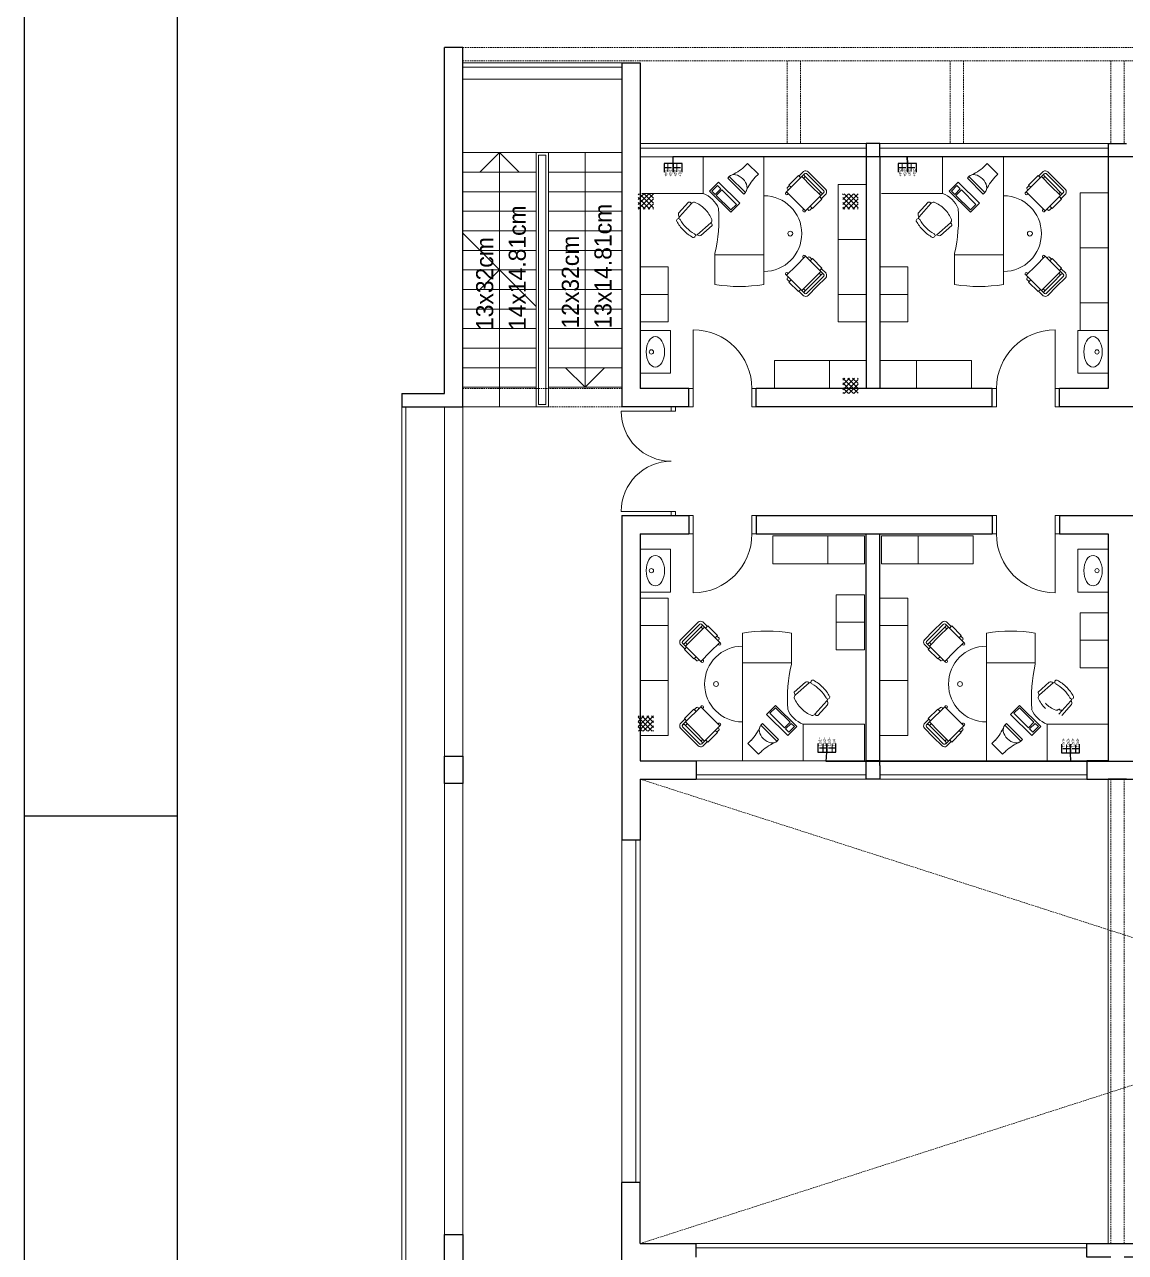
# Model space of a CAD drawing. Header units: inches. Extents: x 11 to 1053, y 2 to 902.
# Drawn here: x 10.5 to 190.6, y 525.5 to 726.4 of the extents above; entities that cross this region are included whole.
import ezdxf

# ---------------------------------------------------------------- set-up
doc = ezdxf.new("R2010")
doc.units = ezdxf.units.IN
doc.header["$MEASUREMENT"] = 0
doc.linetypes.add('DASHED', pattern=[0.75, 0.5, -0.25])
doc.linetypes.add('DASHED2', pattern=[0.375, 0.25, -0.125])
for name, color, linetype, lineweight in [('A-CRTKANO', 5, 'DASHED2', 0), ('A-GREDE', 5, 'DASHED2', 0), ('A-SANITARIJE', 253, 'Continuous', 0), ('OPREMA', 253, 'Continuous', 0), ('STOLARIJA', 5, 'Continuous', 0), ('STUBE', 5, 'Continuous', 0), ('ZID', 5, 'Continuous', 30)]:
    doc.layers.add(name, color=color, linetype=linetype, lineweight=lineweight)
doc.layers.add('SRAFURA', color=2, linetype='Continuous')
doc.styles.add('KOTE', font='stylu.ttf')

msp = doc.modelspace()

# ---------------------------------------------------------------- hatches: boundary and pattern name
at = {"layer": 'SRAFURA'}
h = msp.add_hatch(dxfattribs=at)
h.set_pattern_fill('ANSI37', color=256, scale=4.5, style=0)
h.set_pattern_definition([(45, (8452.65397, 5594.9668), (-0.397747564, 0.397747564), []), (135, (8452.65397, 5594.9668), (-0.397747564, -0.397747564), [])])
h.paths.add_polyline_path([(113.43, 696.16), (113.43, 698.66), (110.93, 698.66), (110.93, 696.16)])
h = msp.add_hatch(dxfattribs=at)
h.set_pattern_fill('ANSI37', color=256, scale=4.5, style=0)
h.set_pattern_definition([(45, (8486.1273, 5594.9668), (-0.397747564, 0.397747564), []), (135, (8486.1273, 5594.9668), (-0.397747564, -0.397747564), [])])
h.paths.add_polyline_path([(146.9, 696.16), (146.9, 698.66), (144.4, 698.66), (144.4, 696.16)])
h = msp.add_hatch(dxfattribs=at)
h.set_pattern_fill('ANSI37', color=256, scale=4.5, angle=360, style=0)
h.set_pattern_definition([(315, (8486.1273, -4230.3001), (-0.397747564, -0.397747564), []), (225, (8486.1273, -4230.3001), (-0.397747564, 0.397747564), [])])
h.paths.add_polyline_path([(144.4, 668.51), (144.4, 666.01), (146.9, 666.01), (146.9, 668.51)])
h = msp.add_hatch(dxfattribs=at)
h.set_pattern_fill('ANSI37', color=256, scale=4.5, angle=90, style=0)
h.set_pattern_definition([(225, (-4785.3765, -7728.47534), (-0.397747564, 0.397747564), []), (135, (-4785.3765, -7728.47534), (0.397747564, 0.397747564), [])])
h.paths.add_polyline_path([(113.43, 613.25), (110.93, 613.25), (110.93, 610.75), (113.43, 610.75)])

# ---------------------------------------------------------------- linework, layer by layer
for p, q in [((10.54, 2.92), (10.54, 900.9)), ((35.54, 7.92), (35.54, 895.9)), ((10.54, 596.92), (35.54, 596.92))]:
    msp.add_line(p, q)
at = {"color": 2}
for p, q in [((116.63, 703.63), (115.15, 703.63)), ((115.15, 703.63), (115.15, 702.2)), ((118.12, 703.63), (116.63, 703.63)), ((116.63, 703.63), (116.63, 702.2)), ((116.63, 702.2), (116.63, 703.63)), ((118.12, 702.2), (118.12, 703.63)), ((154.96, 703.65), (153.47, 703.65)), ((153.47, 703.65), (153.47, 702.22)), ((156.44, 703.65), (154.96, 703.65)), ((154.96, 703.65), (154.96, 702.22)), ((154.96, 702.22), (154.96, 703.65)), ((156.44, 702.22), (156.44, 703.65)), ((140.31, 608.75), (140.31, 607.32)), ((141.79, 607.32), (141.79, 608.75)), ((141.79, 608.75), (141.79, 607.32)), ((143.27, 607.32), (143.27, 608.75)), ((140.31, 607.32), (141.79, 607.32)), ((141.79, 607.32), (143.27, 607.32)), ((180.15, 608.61), (180.15, 607.18)), ((180.15, 607.18), (181.64, 607.18)), ((181.64, 607.18), (181.64, 608.61)), ((181.64, 608.61), (181.64, 607.18)), ((181.64, 607.18), (183.12, 607.18)), ((183.12, 607.18), (183.12, 608.61))]:
    msp.add_line(p, q, dxfattribs=at)
at = {"color": 85, "true_color": 0x58ba48}
for p, q in [((154.95, 704.71, 50), (116.6, 704.71, 50)), ((116.6, 704.71, 50), (116.6, 703.14, 50)), ((195.49, 704.71, 50), (154.95, 704.71, 50)), ((154.95, 704.71, 50), (154.96, 703.65)), ((154.96, 703.65), (154.95, 704.71, 50)), ((141.69, 605.76, 100), (141.79, 607.32)), ((181.72, 605.76, 100), (181.64, 607.18)), ((181.72, 605.76, 100), (141.69, 605.76, 100)), ((221.54, 605.76, 100), (181.72, 605.76, 100))]:
    msp.add_line(p, q, dxfattribs=at)
at = {"layer": 'A-CRTKANO', "linetype": 'DASHED', "ltscale": 0.5}
for p, q in [((82.23, 722.61, 50), (381.03, 722.61, 50)), ((111.23, 602.91, 50), (347.43, 526.91, 50)), ((347.43, 602.91, 50), (111.23, 526.91, 50))]:
    msp.add_line(p, q, dxfattribs=at)
at = {"layer": 'A-GREDE'}
for p, q in [((82.23, 720.41, 50), (381.03, 720.41, 50)), ((135.3, 720.41, 50), (135.3, 706.91, 50)), ((137.5, 720.41, 50), (137.5, 706.91, 50)), ((161.96, 720.41, 50), (161.96, 706.91, 50)), ((164.16, 720.41, 50), (164.16, 706.91, 50)), ((188.23, 720.41, 50), (188.23, 706.91, 50)), ((190.43, 720.41, 50), (190.43, 706.91, 50)), ((82.23, 666.81, 50), (108.23, 666.81, 50)), ((82.23, 663.81, 50), (108.23, 663.81, 50)), ((188.23, 602.91, 50), (188.23, 526.91, 50)), ((190.43, 602.91, 50), (190.43, 526.91, 50))]:
    msp.add_line(p, q, dxfattribs=at)
at = {"layer": 'A-GREDE', "linetype": 'Continuous'}
msp.add_line((187.83, 602.91, 50), (187.83, 526.91, 50), dxfattribs=at)
at = {"layer": 'A-SANITARIJE'}
for p, q in [((111.23, 676.31, 50), (116.23, 676.31, 50)), ((116.23, 669.31, 50), (116.23, 676.31, 50)), ((187.83, 676.31, 50), (182.83, 676.31, 50)), ((182.83, 669.31, 50), (182.83, 676.31, 50)), ((111.23, 669.31, 50), (116.23, 669.31, 50)), ((187.83, 669.31, 50), (182.83, 669.31, 50)), ((111.23, 640.51, 50), (116.23, 640.51, 50)), ((116.23, 640.51, 50), (116.23, 633.51, 50)), ((187.83, 640.51, 50), (182.83, 640.51, 50)), ((182.83, 640.51, 50), (182.83, 633.51, 50)), ((111.23, 633.51, 50), (116.23, 633.51, 50)), ((187.83, 633.51, 50), (182.83, 633.51, 50))]:
    msp.add_line(p, q, dxfattribs=at)
for centre in [(113.08, 672.81, 50), (185.98, 672.81, 50), (113.08, 637.01, 50), (185.98, 637.01, 50)]:
    msp.add_circle(centre, 0.35, dxfattribs=at)
at = {"layer": 'A-SANITARIJE', "extrusion": (0, 0, -1)}
for centre, major_axis in [((113.73, 672.81, 50), (0, -2.5)), ((185.33, 637.01, 50), (0, 2.5))]:
    msp.add_ellipse(centre, major_axis=major_axis, ratio=0.6, dxfattribs=at)
at = {"layer": 'A-SANITARIJE'}
for centre, major_axis in [((185.33, 672.81, 50), (0, -2.5)), ((113.73, 637.01, 50), (0, 2.5))]:
    msp.add_ellipse(centre, major_axis=major_axis, ratio=0.6, dxfattribs=at)
at = {"layer": 'OPREMA'}
for p, q in [((131.48, 704.71, 50), (111.23, 704.71, 50)), ((121.53, 698.71, 50), (121.53, 704.71, 50)), ((128.83, 703.64, 50), (128.31, 703.12, 50)), ((128.83, 703.64, 50), (130.58, 701.9, 50)), ((131.48, 704.71, 50), (131.48, 688.71, 50)), ((170.68, 704.71, 50), (150.43, 704.71, 50)), ((160.73, 698.71, 50), (160.73, 704.71, 50)), ((168.03, 703.64, 50), (167.51, 703.12, 50)), ((168.03, 703.64, 50), (169.78, 701.9, 50)), ((170.68, 704.71, 50), (170.68, 688.71, 50)), ((125.83, 701.52, 50), (125.57, 701.25, 50)), ((125.57, 701.25, 50), (128.18, 698.63, 50)), ((128.45, 698.9, 50), (125.83, 701.52, 50)), ((130.58, 701.9, 50), (130.05, 701.37, 50)), ((137.69, 701.48, 50), (135.19, 698.98, 50)), ((135.58, 700.1, 50), (137.14, 701.66, 50)), ((137.14, 701.66, 50), (137.51, 701.3, 50)), ((137.98, 702.34, 50), (137.22, 701.58, 50)), ((137.69, 701.48, 50), (138.18, 701.97, 50)), ((137.69, 701.48, 50), (139.24, 699.92, 50)), ((138.25, 701.48, 50), (137.97, 701.19, 50)), ((138.11, 701.62, 50), (139.53, 700.21, 50)), ((138.47, 701.97, 50), (139.88, 700.56, 50)), ((138.71, 702.29, 50), (140.16, 700.84, 50)), ((165.03, 701.52, 50), (164.77, 701.25, 50)), ((164.77, 701.25, 50), (167.38, 698.63, 50)), ((167.65, 698.9, 50), (165.03, 701.52, 50)), ((169.78, 701.9, 50), (169.25, 701.37, 50)), ((170.68, 702.91, 50), (170.68, 690.51, 50)), ((176.89, 701.48, 50), (174.39, 698.98, 50)), ((174.78, 700.1, 50), (176.34, 701.66, 50)), ((176.34, 701.66, 50), (176.71, 701.3, 50)), ((177.18, 702.34, 50), (176.42, 701.58, 50)), ((176.89, 701.48, 50), (177.38, 701.97, 50)), ((176.89, 701.48, 50), (178.44, 699.92, 50)), ((177.45, 701.48, 50), (177.17, 701.19, 50)), ((177.31, 701.62, 50), (178.73, 700.21, 50)), ((177.67, 701.97, 50), (179.08, 700.56, 50)), ((177.91, 702.29, 50), (179.36, 700.84, 50)), ((122.59, 699.13, 50), (124.06, 700.59, 50)), ((122.96, 699.13, 50), (123.87, 700.05, 50)), ((124.42, 699.5, 50), (123.51, 698.58, 50)), ((123.69, 698.4, 50), (124.6, 699.32, 50)), ((123.87, 700.05, 50), (124.42, 699.5, 50)), ((124.06, 700.59, 50), (127.53, 697.12, 50)), ((124.6, 699.32, 50), (126.98, 696.94, 50)), ((135.66, 700.02, 50), (135.31, 699.67, 50)), ((135.95, 699.74, 50), (135.58, 700.1, 50)), ((140.8, 698.37, 50), (139.24, 699.92, 50)), ((140.94, 698.79, 50), (139.53, 700.21, 50)), ((141.29, 699.14, 50), (139.88, 700.56, 50)), ((141.61, 699.39, 50), (140.16, 700.84, 50)), ((161.79, 699.13, 50), (163.26, 700.59, 50)), ((162.16, 699.13, 50), (163.07, 700.05, 50)), ((163.62, 699.5, 50), (162.71, 698.58, 50)), ((162.89, 698.4, 50), (163.8, 699.32, 50)), ((163.07, 700.05, 50), (163.62, 699.5, 50)), ((163.26, 700.59, 50), (166.73, 697.12, 50)), ((163.8, 699.32, 50), (166.18, 696.94, 50)), ((174.86, 700.02, 50), (174.51, 699.67, 50)), ((175.15, 699.74, 50), (174.78, 700.1, 50)), ((180, 698.37, 50), (178.44, 699.92, 50)), ((180.14, 698.79, 50), (178.73, 700.21, 50)), ((180.49, 699.14, 50), (179.08, 700.56, 50)), ((180.81, 699.39, 50), (179.36, 700.84, 50)), ((111.53, 698.71, 50), (121.53, 698.71, 50)), ((119.15, 697.33, 50), (117.54, 695.51, 50)), ((126.07, 695.66, 50), (122.59, 699.13, 50)), ((123.51, 698.58, 50), (122.96, 699.13, 50)), ((126.07, 696.03, 50), (123.69, 698.4, 50)), ((128.18, 698.63, 50), (128.45, 698.9, 50)), ((135.05, 698.84, 50), (135.19, 698.98, 50)), ((135.19, 698.98, 50), (136.75, 697.42, 50)), ((135.33, 698.56, 50), (135.47, 698.7, 50)), ((138.3, 695.87, 50), (136.75, 697.42, 50)), ((140.8, 698.37, 50), (138.3, 695.87, 50)), ((139.42, 696.26, 50), (140.98, 697.82, 50)), ((140.8, 698.93, 50), (140.52, 698.65, 50)), ((140.98, 697.82, 50), (140.62, 698.19, 50)), ((140.8, 698.37, 50), (141.29, 698.86, 50)), ((141.66, 698.66, 50), (140.9, 697.9, 50)), ((150.73, 698.71, 50), (160.73, 698.71, 50)), ((158.35, 697.33, 50), (156.74, 695.51, 50)), ((165.27, 695.66, 50), (161.79, 699.13, 50)), ((162.71, 698.58, 50), (162.16, 699.13, 50)), ((165.27, 696.03, 50), (162.89, 698.4, 50)), ((167.38, 698.63, 50), (167.65, 698.9, 50)), ((174.25, 698.84, 50), (174.39, 698.98, 50)), ((174.39, 698.98, 50), (175.95, 697.42, 50)), ((174.53, 698.56, 50), (174.67, 698.7, 50)), ((177.5, 695.87, 50), (175.95, 697.42, 50)), ((180, 698.37, 50), (177.5, 695.87, 50)), ((178.62, 696.26, 50), (180.18, 697.82, 50)), ((180, 698.93, 50), (179.72, 698.65, 50)), ((180.18, 697.82, 50), (179.82, 698.19, 50)), ((180, 698.37, 50), (180.49, 698.86, 50)), ((180.86, 698.66, 50), (180.1, 697.9, 50)), ((119.62, 697.11, 50), (117.66, 694.89, 50)), ((127.53, 697.12, 50), (126.07, 695.66, 50)), ((126.98, 696.94, 50), (126.07, 696.03, 50)), ((137.88, 696.01, 50), (138.02, 696.15, 50)), ((138.16, 695.73, 50), (138.3, 695.87, 50)), ((139.34, 696.34, 50), (138.99, 695.99, 50)), ((139.06, 696.63, 50), (139.42, 696.26, 50)), ((158.82, 697.11, 50), (156.86, 694.89, 50)), ((166.73, 697.12, 50), (165.27, 695.66, 50)), ((166.18, 696.94, 50), (165.27, 696.03, 50)), ((177.08, 696.01, 50), (177.22, 696.15, 50)), ((177.36, 695.73, 50), (177.5, 695.87, 50)), ((178.54, 696.34, 50), (178.19, 695.99, 50)), ((178.26, 696.63, 50), (178.62, 696.26, 50)), ((122.79, 693.94, 50), (120.57, 691.98, 50)), ((123.01, 693.46, 50), (121.19, 691.86, 50)), ((161.99, 693.94, 50), (159.77, 691.98, 50)), ((162.21, 693.46, 50), (160.39, 691.86, 50)), ((123.48, 688.93, 50), (123.48, 683.83, 50)), ((131.48, 688.71, 50), (123.48, 688.71, 50)), ((131.48, 688.71, 50), (123.93, 688.71, 50)), ((131.48, 683.83, 50), (131.48, 688.71, 50)), ((138.3, 688.45, 50), (136.75, 686.89, 50)), ((137.88, 688.31, 50), (138.02, 688.17, 50)), ((138.16, 688.59, 50), (138.3, 688.45, 50)), ((140.8, 685.95, 50), (138.3, 688.45, 50)), ((139.34, 687.98, 50), (138.99, 688.33, 50)), ((139.06, 687.69, 50), (139.42, 688.06, 50)), ((139.42, 688.06, 50), (140.98, 686.5, 50)), ((162.68, 688.93, 50), (162.68, 683.83, 50)), ((170.68, 688.71, 50), (162.68, 688.71, 50)), ((170.23, 688.71, 50), (163.13, 688.71, 50)), ((170.68, 683.83, 50), (170.68, 688.71, 50)), ((177.5, 688.45, 50), (175.95, 686.89, 50)), ((177.08, 688.31, 50), (177.22, 688.17, 50)), ((177.36, 688.59, 50), (177.5, 688.45, 50)), ((180, 685.95, 50), (177.5, 688.45, 50)), ((178.54, 687.98, 50), (178.19, 688.33, 50)), ((178.26, 687.69, 50), (178.62, 688.06, 50)), ((178.62, 688.06, 50), (180.18, 686.5, 50)), ((135.05, 685.48, 50), (135.19, 685.34, 50)), ((135.19, 685.34, 50), (136.75, 686.89, 50)), ((137.69, 682.84, 50), (135.19, 685.34, 50)), ((135.33, 685.76, 50), (135.47, 685.62, 50)), ((140.8, 685.95, 50), (139.24, 684.4, 50)), ((140.94, 685.53, 50), (139.53, 684.11, 50)), ((141.29, 685.17, 50), (139.88, 683.76, 50)), ((140.8, 685.39, 50), (140.52, 685.67, 50)), ((140.98, 686.5, 50), (140.62, 686.13, 50)), ((140.8, 685.95, 50), (141.29, 685.46, 50)), ((141.66, 685.66, 50), (140.9, 686.42, 50)), ((174.25, 685.48, 50), (174.39, 685.34, 50)), ((174.39, 685.34, 50), (175.95, 686.89, 50)), ((176.89, 682.84, 50), (174.39, 685.34, 50)), ((174.53, 685.76, 50), (174.67, 685.62, 50)), ((180, 685.95, 50), (178.44, 684.4, 50)), ((180.14, 685.53, 50), (178.73, 684.11, 50)), ((180.49, 685.17, 50), (179.08, 683.76, 50)), ((180, 685.39, 50), (179.72, 685.67, 50)), ((180.18, 686.5, 50), (179.82, 686.13, 50)), ((180, 685.95, 50), (180.49, 685.46, 50)), ((180.86, 685.66, 50), (180.1, 686.42, 50)), ((135.66, 684.3, 50), (135.31, 684.65, 50)), ((135.95, 684.58, 50), (135.58, 684.22, 50)), ((135.58, 684.22, 50), (137.14, 682.66, 50)), ((137.69, 682.84, 50), (139.24, 684.4, 50)), ((138.25, 682.84, 50), (137.97, 683.12, 50)), ((138.11, 682.7, 50), (139.53, 684.11, 50)), ((138.47, 682.35, 50), (139.88, 683.76, 50)), ((138.71, 682.03, 50), (140.16, 683.48, 50)), ((141.61, 684.93, 50), (140.16, 683.48, 50)), ((174.86, 684.3, 50), (174.51, 684.65, 50)), ((175.15, 684.58, 50), (174.78, 684.22, 50)), ((174.78, 684.22, 50), (176.34, 682.66, 50)), ((176.89, 682.84, 50), (178.44, 684.4, 50)), ((177.45, 682.84, 50), (177.17, 683.12, 50)), ((177.31, 682.7, 50), (178.73, 684.11, 50)), ((177.67, 682.35, 50), (179.08, 683.76, 50)), ((177.91, 682.03, 50), (179.36, 683.48, 50)), ((180.81, 684.93, 50), (179.36, 683.48, 50)), ((137.14, 682.66, 50), (137.51, 683.02, 50)), ((137.98, 681.98, 50), (137.22, 682.74, 50)), ((137.69, 682.84, 50), (138.18, 682.35, 50)), ((176.34, 682.66, 50), (176.71, 683.02, 50)), ((177.18, 681.98, 50), (176.42, 682.74, 50)), ((176.89, 682.84, 50), (177.38, 682.35, 50)), ((117.85, 625.69, 50), (119.3, 627.14, 50)), ((118.17, 625.44, 50), (119.58, 626.86, 50)), ((120.75, 628.59, 50), (119.3, 627.14, 50)), ((120.99, 628.27, 50), (119.58, 626.86, 50)), ((121.35, 627.92, 50), (119.93, 626.5, 50)), ((121.77, 627.78, 50), (120.22, 626.22, 50)), ((121.21, 627.78, 50), (121.49, 627.49, 50)), ((121.77, 627.78, 50), (121.28, 628.27, 50)), ((121.48, 628.64, 50), (122.24, 627.88, 50)), ((121.77, 627.78, 50), (124.27, 625.28, 50)), ((122.32, 627.96, 50), (121.95, 627.6, 50)), ((123.88, 626.4, 50), (122.32, 627.96, 50)), ((157.75, 625.69, 50), (159.2, 627.14, 50)), ((158.07, 625.44, 50), (159.48, 626.86, 50)), ((160.65, 628.59, 50), (159.2, 627.14, 50)), ((160.89, 628.27, 50), (159.48, 626.86, 50)), ((161.25, 627.92, 50), (159.83, 626.5, 50)), ((161.67, 627.78, 50), (160.12, 626.22, 50)), ((161.11, 627.78, 50), (161.39, 627.49, 50)), ((161.67, 627.78, 50), (161.18, 628.27, 50)), ((161.38, 628.64, 50), (162.14, 627.88, 50)), ((161.67, 627.78, 50), (164.17, 625.28, 50)), ((162.22, 627.96, 50), (161.85, 627.6, 50)), ((163.78, 626.4, 50), (162.22, 627.96, 50)), ((117.8, 624.96, 50), (118.56, 624.2, 50)), ((118.66, 624.66, 50), (118.17, 625.16, 50)), ((118.52, 625.09, 50), (119.93, 626.5, 50)), ((118.66, 624.66, 50), (120.22, 626.22, 50)), ((118.66, 625.23, 50), (118.94, 624.95, 50)), ((124.27, 625.28, 50), (122.71, 623.72, 50)), ((123.51, 626.04, 50), (123.88, 626.4, 50)), ((123.8, 626.32, 50), (124.15, 625.96, 50)), ((124.13, 624.86, 50), (123.99, 625, 50)), ((124.41, 625.14, 50), (124.27, 625.28, 50)), ((127.98, 626.79, 50), (127.98, 621.91, 50)), ((135.98, 621.69, 50), (135.98, 626.79, 50)), ((157.7, 624.96, 50), (158.46, 624.2, 50)), ((158.56, 624.66, 50), (158.07, 625.16, 50)), ((158.42, 625.09, 50), (159.83, 626.5, 50)), ((158.56, 624.66, 50), (160.12, 626.22, 50)), ((158.56, 625.23, 50), (158.84, 624.95, 50)), ((164.17, 625.28, 50), (162.61, 623.72, 50)), ((163.41, 626.04, 50), (163.78, 626.4, 50)), ((163.7, 626.32, 50), (164.05, 625.96, 50)), ((164.03, 624.86, 50), (163.89, 625, 50)), ((164.31, 625.14, 50), (164.17, 625.28, 50)), ((167.88, 626.79, 50), (167.88, 621.91, 50)), ((175.88, 621.69, 50), (175.88, 626.79, 50)), ((118.48, 624.12, 50), (118.84, 624.48, 50)), ((120.04, 622.56, 50), (118.48, 624.12, 50)), ((118.66, 624.66, 50), (121.16, 622.17, 50)), ((120.4, 622.92, 50), (120.04, 622.56, 50)), ((121.16, 622.17, 50), (122.71, 623.72, 50)), ((158.38, 624.12, 50), (158.74, 624.48, 50)), ((159.94, 622.56, 50), (158.38, 624.12, 50)), ((158.56, 624.66, 50), (161.06, 622.17, 50)), ((160.3, 622.92, 50), (159.94, 622.56, 50)), ((161.06, 622.17, 50), (162.61, 623.72, 50)), ((120.12, 622.64, 50), (120.47, 622.29, 50)), ((121.3, 622.03, 50), (121.16, 622.17, 50)), ((121.58, 622.31, 50), (121.44, 622.45, 50)), ((127.98, 621.91, 50), (135.98, 621.91, 50)), ((127.98, 605.91, 50), (127.98, 621.91, 50)), ((128.43, 621.91, 50), (135.53, 621.91, 50)), ((160.02, 622.64, 50), (160.37, 622.29, 50)), ((161.2, 622.03, 50), (161.06, 622.17, 50)), ((161.48, 622.31, 50), (161.34, 622.45, 50)), ((167.88, 621.91, 50), (175.88, 621.91, 50)), ((167.88, 605.91, 50), (167.88, 621.91, 50)), ((168.33, 621.91, 50), (175.43, 621.91, 50)), ((127.98, 607.71, 50), (127.98, 620.11, 50)), ((167.88, 607.71, 50), (167.88, 620.11, 50)), ((136.45, 617.15, 50), (138.27, 618.76, 50)), ((136.67, 616.68, 50), (138.89, 618.64, 50)), ((176.35, 617.15, 50), (178.17, 618.76, 50)), ((176.57, 616.68, 50), (178.79, 618.64, 50)), ((121.3, 614.89, 50), (121.16, 614.75, 50)), ((131.93, 613.5, 50), (133.39, 614.96, 50)), ((133.39, 614.96, 50), (136.87, 611.49, 50)), ((139.84, 613.51, 50), (141.8, 615.73, 50)), ((140.31, 613.29, 50), (141.92, 615.11, 50)), ((161.2, 614.89, 50), (161.06, 614.75, 50)), ((171.83, 613.5, 50), (173.29, 614.96, 50)), ((173.29, 614.96, 50), (176.77, 611.49, 50)), ((179.74, 613.51, 50), (181.7, 615.73, 50)), ((180.21, 613.29, 50), (181.82, 615.11, 50)), ((120.04, 614.36, 50), (118.48, 612.8, 50)), ((118.48, 612.8, 50), (118.84, 612.43, 50)), ((118.66, 612.25, 50), (121.16, 614.75, 50)), ((120.4, 613.99, 50), (120.04, 614.36, 50)), ((120.12, 614.28, 50), (120.47, 614.63, 50)), ((121.16, 614.75, 50), (122.71, 613.19, 50)), ((121.58, 614.61, 50), (121.44, 614.47, 50)), ((124.27, 611.64, 50), (122.71, 613.19, 50)), ((135.4, 610.02, 50), (131.93, 613.5, 50)), ((132.48, 613.68, 50), (133.39, 614.59, 50)), ((134.86, 611.3, 50), (132.48, 613.68, 50)), ((133.39, 614.59, 50), (135.77, 612.22, 50)), ((159.94, 614.36, 50), (158.38, 612.8, 50)), ((158.38, 612.8, 50), (158.74, 612.43, 50)), ((158.56, 612.25, 50), (161.06, 614.75, 50)), ((160.3, 613.99, 50), (159.94, 614.36, 50)), ((160.02, 614.28, 50), (160.37, 614.63, 50)), ((161.06, 614.75, 50), (162.61, 613.19, 50)), ((161.48, 614.61, 50), (161.34, 614.47, 50)), ((164.17, 611.64, 50), (162.61, 613.19, 50)), ((175.3, 610.02, 50), (171.83, 613.5, 50)), ((172.38, 613.68, 50), (173.29, 614.59, 50)), ((174.76, 611.3, 50), (172.38, 613.68, 50)), ((173.29, 614.59, 50), (175.67, 612.22, 50)), ((117.8, 611.95, 50), (118.56, 612.71, 50)), ((117.85, 611.23, 50), (119.3, 609.78, 50)), ((118.66, 612.25, 50), (118.17, 611.76, 50)), ((118.17, 611.47, 50), (119.58, 610.06, 50)), ((118.52, 611.83, 50), (119.93, 610.41, 50)), ((118.66, 612.25, 50), (120.22, 610.7, 50)), ((118.66, 611.69, 50), (118.94, 611.97, 50)), ((121.77, 609.14, 50), (124.27, 611.64, 50)), ((123.51, 610.88, 50), (123.88, 610.51, 50)), ((123.8, 610.6, 50), (124.15, 610.95, 50)), ((124.13, 612.06, 50), (123.99, 611.92, 50)), ((124.41, 611.78, 50), (124.27, 611.64, 50)), ((131.28, 611.99, 50), (131.01, 611.72, 50)), ((131.01, 611.72, 50), (133.62, 609.1, 50)), ((133.89, 609.37, 50), (131.28, 611.99, 50)), ((135.77, 612.22, 50), (134.86, 611.3, 50)), ((135.04, 611.12, 50), (135.95, 612.03, 50)), ((135.59, 610.57, 50), (135.04, 611.12, 50)), ((136.87, 611.49, 50), (135.4, 610.02, 50)), ((136.5, 611.49, 50), (135.59, 610.57, 50)), ((135.95, 612.03, 50), (136.5, 611.49, 50)), ((147.93, 611.91, 50), (137.93, 611.91, 50)), ((137.93, 611.91, 50), (137.93, 605.91, 50)), ((147.93, 605.91, 50), (147.93, 611.91, 50)), ((157.7, 611.95, 50), (158.46, 612.71, 50)), ((157.75, 611.23, 50), (159.2, 609.78, 50)), ((158.56, 612.25, 50), (158.07, 611.76, 50)), ((158.07, 611.47, 50), (159.48, 610.06, 50)), ((158.42, 611.83, 50), (159.83, 610.41, 50)), ((158.56, 612.25, 50), (160.12, 610.7, 50)), ((158.56, 611.69, 50), (158.84, 611.97, 50)), ((161.67, 609.14, 50), (164.17, 611.64, 50)), ((163.41, 610.88, 50), (163.78, 610.51, 50)), ((163.7, 610.6, 50), (164.05, 610.95, 50)), ((164.03, 612.06, 50), (163.89, 611.92, 50)), ((164.31, 611.78, 50), (164.17, 611.64, 50)), ((171.18, 611.99, 50), (170.91, 611.72, 50)), ((170.91, 611.72, 50), (173.52, 609.1, 50)), ((173.79, 609.37, 50), (171.18, 611.99, 50)), ((175.67, 612.22, 50), (174.76, 611.3, 50)), ((174.94, 611.12, 50), (175.85, 612.03, 50)), ((175.49, 610.57, 50), (174.94, 611.12, 50)), ((176.77, 611.49, 50), (175.3, 610.02, 50)), ((176.4, 611.49, 50), (175.49, 610.57, 50)), ((175.85, 612.03, 50), (176.4, 611.49, 50)), ((187.83, 611.91, 50), (177.83, 611.91, 50)), ((177.83, 611.91, 50), (177.83, 605.91, 50)), ((187.83, 605.91, 50), (187.83, 611.91, 50)), ((120.75, 608.33, 50), (119.3, 609.78, 50)), ((120.99, 608.64, 50), (119.58, 610.06, 50)), ((121.35, 609, 50), (119.93, 610.41, 50)), ((121.77, 609.14, 50), (120.22, 610.7, 50)), ((121.21, 609.14, 50), (121.49, 609.42, 50)), ((121.77, 609.14, 50), (121.28, 608.64, 50)), ((121.48, 608.28, 50), (122.24, 609.04, 50)), ((122.32, 608.95, 50), (121.95, 609.32, 50)), ((123.88, 610.51, 50), (122.32, 608.95, 50)), ((128.88, 608.72, 50), (129.41, 609.25, 50)), ((133.62, 609.1, 50), (133.89, 609.37, 50)), ((160.65, 608.33, 50), (159.2, 609.78, 50)), ((160.89, 608.64, 50), (159.48, 610.06, 50)), ((161.25, 609, 50), (159.83, 610.41, 50)), ((161.67, 609.14, 50), (160.12, 610.7, 50)), ((161.11, 609.14, 50), (161.39, 609.42, 50)), ((161.67, 609.14, 50), (161.18, 608.64, 50)), ((161.38, 608.28, 50), (162.14, 609.04, 50)), ((162.22, 608.95, 50), (161.85, 609.32, 50)), ((163.78, 610.51, 50), (162.22, 608.95, 50)), ((168.78, 608.72, 50), (169.31, 609.25, 50)), ((173.52, 609.1, 50), (173.79, 609.37, 50)), ((130.63, 606.98, 50), (128.88, 608.72, 50)), ((130.63, 606.98, 50), (131.15, 607.5, 50)), ((170.53, 606.98, 50), (168.78, 608.72, 50)), ((170.53, 606.98, 50), (171.05, 607.5, 50)), ((147.93, 605.91, 50), (127.98, 605.91, 50)), ((187.83, 605.91, 50), (167.88, 605.91, 50))]:
    msp.add_line(p, q, dxfattribs=at)
at = {"layer": 'OPREMA', "elevation": 50}
for points in [[(143.61, 691.21), (148.23, 691.21), (148.23, 700.21), (143.61, 700.21)], [(183.21, 689.81), (187.83, 689.81), (187.83, 698.81), (183.21, 698.81)], [(143.61, 682.21), (148.23, 682.21), (148.23, 691.21), (143.61, 691.21)], [(183.21, 680.81), (187.83, 680.81), (187.83, 689.81), (183.21, 689.81)], [(111.23, 682.21), (115.85, 682.21), (115.85, 686.71), (111.23, 686.71)], [(150.43, 682.21), (155.05, 682.21), (155.05, 686.71), (150.43, 686.71)], [(111.23, 677.71), (115.85, 677.71), (115.85, 682.21), (111.23, 682.21)], [(143.61, 677.71), (148.23, 677.71), (148.23, 682.21), (143.61, 682.21)], [(150.43, 677.71), (155.05, 677.71), (155.05, 682.21), (150.43, 682.21)], [(183.21, 676.31), (187.83, 676.31), (187.83, 680.81), (183.21, 680.81)], [(142.23, 666.81), (133.23, 666.81), (133.23, 671.41), (142.23, 671.41)], [(148.23, 671.41), (148.23, 666.81), (142.23, 666.81), (142.23, 671.41)], [(150.43, 671.41), (150.43, 666.81), (156.43, 666.81), (156.43, 671.41)], [(156.43, 666.81), (165.43, 666.81), (165.43, 671.41), (156.43, 671.41)], [(141.93, 642.71), (132.93, 642.71), (132.93, 638.11), (141.93, 638.11)], [(147.93, 638.11), (147.93, 642.71), (141.93, 642.71), (141.93, 638.11)], [(150.73, 638.11), (150.73, 642.71), (156.73, 642.71), (156.73, 638.11)], [(156.73, 642.71), (165.73, 642.71), (165.73, 638.11), (156.73, 638.11)], [(147.93, 633.07), (143.31, 633.07), (143.31, 628.57), (147.93, 628.57)], [(115.85, 632.53), (111.23, 632.53), (111.23, 628.03), (115.85, 628.03)], [(155.05, 632.53), (150.43, 632.53), (150.43, 628.03), (155.05, 628.03)], [(187.83, 630.12), (183.21, 630.12), (183.21, 625.62), (187.83, 625.62)], [(115.85, 628.03), (111.23, 628.03), (111.23, 619.03), (115.85, 619.03)], [(147.93, 628.57), (143.31, 628.57), (143.31, 624.07), (147.93, 624.07)], [(155.05, 628.03), (150.43, 628.03), (150.43, 619.03), (155.05, 619.03)], [(187.83, 625.62), (183.21, 625.62), (183.21, 621.12), (187.83, 621.12)], [(115.85, 619.03), (111.23, 619.03), (111.23, 610.03), (115.85, 610.03)], [(155.05, 619.03), (150.43, 619.03), (150.43, 610.03), (155.05, 610.03)]]:
    msp.add_lwpolyline(points, close=True, dxfattribs=at)
at = {"layer": 'OPREMA', "ltscale": 0.3}
for centre in [(135.8, 692.16, 50), (175, 692.16, 50), (123.66, 618.46, 50), (163.56, 618.46, 50)]:
    msp.add_circle(centre, 0.4, dxfattribs=at)
at = {"layer": 'OPREMA'}
for centre, radius, start, end in [((122.86, 709.11, 50), 8.1, 292.716, 312.2482), ((136.05, 695.93, 50), 8.1, 137.7518, 157.284), ((138.31, 701.76, 50), 0.662, 52.7659, 119.6519), ((138.32, 701.76, 50), 0.255, 56.3099, 213.6901), ((162.06, 709.11, 50), 8.1, 292.716, 312.2482), ((175.25, 695.93, 50), 8.1, 137.7518, 157.284), ((177.51, 701.76, 50), 0.662, 52.7659, 119.6519), ((177.52, 701.76, 50), 0.255, 56.3099, 213.6901), ((135.49, 699.56, 50), 0.206, 149.0362, 300.9638), ((141.09, 698.99, 50), 0.662, 330.3481, 37.2341), ((174.69, 699.56, 50), 0.206, 149.0362, 300.9638), ((180.29, 698.99, 50), 0.662, 330.3481, 37.2341), ((119.22, 696.87, 50), 0.461, 30.6949, 99.6826), ((120.07, 696.71, 50), 0.6, 83.36, 138.5763), ((118.24, 692.69, 50), 4.99, 44.285, 67.6401), ((120.09, 694.68, 50), 4.28, 21.7299, 70.3954), ((127.64, 699.46, 50), 0.986, 303.5396, 304.2467), ((131.48, 692.16, 50), 6.2, 270, 90), ((135.22, 698.73, 50), 0.206, 149.0717, 300.9283), ((141.08, 699, 50), 0.255, 236.3099, 33.6901), ((158.42, 696.87, 50), 0.461, 30.6949, 99.6826), ((159.27, 696.71, 50), 0.6, 83.36, 138.5763), ((157.44, 692.69, 50), 4.99, 44.285, 67.6401), ((159.29, 694.68, 50), 4.28, 21.7299, 70.3954), ((166.84, 699.46, 50), 0.986, 303.5396, 304.2467), ((170.68, 692.16, 50), 6.2, 270, 90), ((174.42, 698.73, 50), 0.206, 149.0717, 300.9283), ((180.28, 699, 50), 0.255, 236.3099, 33.6901), ((118.04, 695.28, 50), 0.546, 155.6364, 226.3026), ((118.29, 692.65, 50), 4.99, 44.285, 45), ((118.37, 692.56, 50), 4.99, 22.3599, 45.715), ((98.56, 694.61, 50), 25.56, 347.144, 3.7011), ((138.05, 695.9, 50), 0.206, 149.0717, 300.9283), ((138.88, 696.17, 50), 0.206, 149.0362, 300.9638), ((157.24, 695.28, 50), 0.546, 155.6364, 226.3026), ((157.49, 692.65, 50), 4.99, 44.285, 45), ((157.57, 692.56, 50), 4.99, 22.3599, 45.715), ((137.76, 694.61, 50), 25.56, 347.144, 3.7011), ((177.25, 695.9, 50), 0.206, 149.0717, 300.9283), ((178.08, 696.17, 50), 0.206, 149.0362, 300.9638), ((117.52, 694.29, 50), 0.32, 28.3429, 196.8257), ((122.92, 697.28, 50), 6.48, 208.3899, 225), ((118.11, 694.49, 50), 0.6, 138.5763, 169.7534), ((122.79, 697.17, 50), 5.68, 208.6991, 225), ((122.85, 697.1, 50), 5.68, 224.2193, 225), ((122.4, 694.39, 50), 0.6, 311.4237, 6.64), ((122.55, 693.54, 50), 0.461, 350.3174, 59.3051), ((156.72, 694.29, 50), 0.32, 28.3429, 196.8257), ((162.12, 697.28, 50), 6.48, 208.3899, 225), ((157.31, 694.49, 50), 0.6, 138.5763, 169.7534), ((161.99, 697.17, 50), 5.68, 208.6991, 225), ((162.05, 697.1, 50), 5.68, 224.2193, 225), ((161.6, 694.39, 50), 0.6, 311.4237, 6.64), ((161.75, 693.54, 50), 0.461, 350.3174, 59.3051), ((122.96, 697.23, 50), 6.48, 224.4494, 225), ((122.96, 697.23, 50), 6.48, 225, 241.6101), ((122.85, 697.1, 50), 5.68, 225, 241.3009), ((119.97, 691.84, 50), 0.32, 253.1743, 61.6571), ((120.17, 692.43, 50), 0.6, 280.2466, 311.4237), ((120.96, 692.36, 50), 0.546, 223.6974, 294.3636), ((162.16, 697.23, 50), 6.48, 224.4494, 225), ((162.16, 697.23, 50), 6.48, 225, 241.6101), ((162.05, 697.1, 50), 5.68, 225, 241.3009), ((159.17, 691.84, 50), 0.32, 253.1743, 61.6571), ((159.37, 692.43, 50), 0.6, 280.2466, 311.4237), ((160.16, 692.36, 50), 0.546, 223.6974, 294.3636), ((138.05, 688.41, 50), 0.206, 59.0717, 210.9283), ((138.88, 688.15, 50), 0.206, 59.0362, 210.9638), ((177.25, 688.41, 50), 0.206, 59.0717, 210.9283), ((178.08, 688.15, 50), 0.206, 59.0362, 210.9638), ((135.22, 685.59, 50), 0.206, 59.0717, 210.9283), ((141.08, 685.32, 50), 0.255, 326.3099, 123.6901), ((141.09, 685.33, 50), 0.662, 322.7659, 29.6519), ((174.42, 685.59, 50), 0.206, 59.0717, 210.9283), ((180.28, 685.32, 50), 0.255, 326.3099, 123.6901), ((180.29, 685.33, 50), 0.662, 322.7659, 29.6519), ((127.48, 708.75, 50), 25.24, 260.8823, 279.1177), ((135.49, 684.76, 50), 0.206, 59.0362, 210.9638), ((166.68, 708.75, 50), 25.24, 260.8823, 279.1177), ((174.69, 684.76, 50), 0.206, 59.0362, 210.9638), ((138.31, 682.55, 50), 0.662, 240.3481, 307.2341), ((138.32, 682.56, 50), 0.255, 146.3099, 303.6901), ((177.51, 682.55, 50), 0.662, 240.3481, 307.2341), ((177.52, 682.56, 50), 0.255, 146.3099, 303.6901), ((121.15, 628.06, 50), 0.662, 60.3481, 127.2341), ((121.14, 628.06, 50), 0.255, 326.3099, 123.6901), ((131.98, 601.87, 50), 25.24, 80.8823, 99.1177), ((161.05, 628.06, 50), 0.662, 60.3481, 127.2341), ((161.04, 628.06, 50), 0.255, 326.3099, 123.6901), ((171.88, 601.87, 50), 25.24, 80.8823, 99.1177), ((118.37, 625.29, 50), 0.662, 142.7659, 209.6519), ((118.38, 625.3, 50), 0.255, 146.3099, 303.6901), ((123.97, 625.86, 50), 0.206, 239.0362, 30.9638), ((124.23, 625.03, 50), 0.206, 239.0717, 30.9283), ((158.27, 625.29, 50), 0.662, 142.7659, 209.6519), ((158.28, 625.3, 50), 0.255, 146.3099, 303.6901), ((163.87, 625.86, 50), 0.206, 239.0362, 30.9638), ((164.13, 625.03, 50), 0.206, 239.0717, 30.9283), ((127.98, 618.46, 50), 6.2, 90, 270), ((167.88, 618.46, 50), 6.2, 90, 270), ((120.58, 622.46, 50), 0.206, 239.0362, 30.9638), ((121.41, 622.2, 50), 0.206, 239.0717, 30.9283), ((160.9, 616, 50), 25.56, 167.144, 183.7011), ((160.48, 622.46, 50), 0.206, 239.0362, 30.9638), ((161.31, 622.2, 50), 0.206, 239.0717, 30.9283), ((200.8, 616, 50), 25.56, 167.144, 183.7011), ((138.5, 618.26, 50), 0.546, 43.6974, 114.3636), ((139.49, 618.78, 50), 0.32, 73.1743, 241.6571), ((136.5, 613.38, 50), 6.48, 45, 61.6101), ((178.4, 618.26, 50), 0.546, 43.6974, 114.3636), ((179.39, 618.78, 50), 0.32, 73.1743, 241.6571), ((176.4, 613.38, 50), 6.48, 45, 61.6101), ((136.91, 617.08, 50), 0.461, 170.3174, 239.3051), ((139.29, 618.19, 50), 0.6, 100.2466, 131.4237), ((136.61, 613.51, 50), 5.68, 45, 61.3009), ((136.61, 613.51, 50), 5.68, 44.2193, 45), ((136.67, 613.45, 50), 5.68, 28.6991, 45), ((136.5, 613.38, 50), 6.48, 44.4494, 45), ((136.54, 613.34, 50), 6.48, 28.3899, 45), ((176.81, 617.08, 50), 0.461, 170.3174, 239.3051), ((179.19, 618.19, 50), 0.6, 100.2466, 131.4237), ((176.51, 613.51, 50), 5.68, 45, 61.3009), ((176.51, 613.51, 50), 5.68, 44.2193, 45), ((176.57, 613.45, 50), 5.68, 28.6991, 45), ((176.4, 613.38, 50), 6.48, 44.4494, 45), ((176.44, 613.34, 50), 6.48, 28.3899, 45), ((121.41, 614.71, 50), 0.206, 329.0717, 120.9283), ((137.06, 616.23, 50), 0.6, 131.4237, 186.64), ((141.08, 618.06, 50), 4.99, 202.3599, 225.715), ((141.94, 616.33, 50), 0.32, 208.3429, 16.8257), ((141.35, 616.13, 50), 0.6, 318.5763, 349.7534), ((141.42, 615.33, 50), 0.546, 335.6364, 46.3026), ((161.31, 614.71, 50), 0.206, 329.0717, 120.9283), ((176.96, 616.23, 50), 0.6, 131.4237, 186.64), ((180.98, 618.06, 50), 4.99, 202.3599, 225.715), ((181.12, 618.79, 50), 4.99, 224.285, 247.6401), ((181.84, 616.33, 50), 0.32, 208.3429, 16.8257), ((181.25, 616.13, 50), 0.6, 318.5763, 349.7534), ((181.32, 615.33, 50), 0.546, 335.6364, 46.3026), ((120.58, 614.45, 50), 0.206, 329.0362, 120.9638), ((139.36, 615.94, 50), 4.28, 201.7299, 250.3954), ((141.17, 617.97, 50), 4.99, 224.285, 225), ((141.22, 617.92, 50), 4.99, 224.285, 247.6401), ((139.39, 613.9, 50), 0.6, 263.36, 318.5763), ((140.24, 613.75, 50), 0.461, 210.6949, 279.6826), ((160.48, 614.45, 50), 0.206, 329.0362, 120.9638), ((179.26, 615.94, 50), 4.28, 201.7299, 250.3954), ((181.07, 617.97, 50), 4.99, 224.285, 225), ((179.29, 614.77, 50), 0.6, 263.36, 318.5763), ((180.14, 614.62, 50), 0.461, 210.6949, 279.6826), ((118.37, 611.63, 50), 0.662, 150.3481, 217.2341), ((118.38, 611.61, 50), 0.255, 56.3099, 213.6901), ((123.97, 611.06, 50), 0.206, 329.0362, 120.9638), ((124.23, 611.88, 50), 0.206, 329.0717, 120.9283), ((123.41, 614.69, 50), 8.1, 317.7518, 337.284), ((131.82, 611.16, 50), 0.986, 123.5396, 124.2467), ((158.27, 611.63, 50), 0.662, 150.3481, 217.2341), ((158.28, 611.61, 50), 0.255, 56.3099, 213.6901), ((163.87, 611.06, 50), 0.206, 329.0362, 120.9638), ((164.13, 611.88, 50), 0.206, 329.0717, 120.9283), ((163.31, 614.69, 50), 8.1, 317.7518, 337.284), ((171.72, 611.16, 50), 0.986, 123.5396, 124.2467), ((121.14, 608.86, 50), 0.255, 236.3099, 33.6901), ((136.6, 601.51, 50), 8.1, 112.716, 132.2482), ((161.04, 608.86, 50), 0.255, 236.3099, 33.6901), ((176.5, 601.51, 50), 8.1, 112.716, 132.2482), ((121.15, 608.85, 50), 0.662, 232.7659, 299.6519), ((161.05, 608.85, 50), 0.662, 232.7659, 299.6519)]:
    msp.add_arc(centre, radius, start, end, dxfattribs=at)
for centre, major_axis in [((127.14, 700.21, 50), (-1.31, 1.31)), ((166.34, 700.21, 50), (-1.31, 1.31)), ((132.32, 610.41, 50), (1.31, -1.31)), ((172.22, 610.41, 50), (1.31, -1.31))]:
    msp.add_ellipse(centre, major_axis=major_axis, ratio=0.692308, start_param=3.141593, end_param=6.283185, dxfattribs=at)
at = {"layer": 'STOLARIJA'}
for p, q in [((108.23, 720.11, 50), (82.23, 720.11, 50)), ((108.23, 719.41, 50), (82.23, 719.41, 50)), ((148.23, 706.91, 50), (111.23, 706.91, 50)), ((111.23, 706.16, 50), (148.23, 706.16, 50)), ((150.43, 706.91, 50), (187.83, 706.91, 50)), ((150.43, 706.16, 50), (187.83, 706.16, 50)), ((148.23, 704.71, 50), (111.23, 704.71, 50)), ((150.43, 704.71, 50), (187.83, 704.71, 50)), ((119.93, 663.81, 50), (119.93, 676.41, 50)), ((179.13, 663.81, 50), (179.13, 676.41, 50)), ((119.23, 666.81, 50), (119.93, 666.81, 50)), ((129.53, 663.81, 50), (129.53, 666.81, 50)), ((130.23, 666.81, 50), (129.53, 666.81, 50)), ((168.83, 666.81, 50), (169.53, 666.81, 50)), ((169.53, 663.81, 50), (169.53, 666.81, 50)), ((179.83, 666.81, 50), (179.13, 666.81, 50)), ((72.23, 166.01, 50), (72.23, 663.81, 50)), ((72.93, 166.01, 50), (72.93, 663.81, 50)), ((79.23, 166.01, 50), (79.23, 663.81, 50)), ((82.23, 166.01, 50), (82.23, 663.81, 50)), ((108.13, 663.11, 50), (117.03, 663.11, 50)), ((116.33, 663.81, 50), (116.33, 663.11, 50)), ((117.03, 663.81, 50), (117.03, 663.11, 50)), ((119.23, 663.81, 50), (119.93, 663.81, 50)), ((129.53, 663.81, 50), (130.23, 663.81, 50)), ((169.53, 663.81, 50), (168.83, 663.81, 50)), ((179.83, 663.81, 50), (179.13, 663.81, 50)), ((108.13, 646.71, 50), (117.03, 646.71, 50)), ((116.33, 646.71, 50), (116.33, 646.01, 50)), ((117.03, 646.71, 50), (117.03, 646.01, 50)), ((119.23, 646.01, 50), (119.93, 646.01, 50)), ((119.93, 646.01, 50), (119.93, 633.41, 50)), ((129.53, 646.01, 50), (129.53, 643.01, 50)), ((129.53, 646.01, 50), (130.23, 646.01, 50)), ((169.53, 646.01, 50), (168.83, 646.01, 50)), ((169.53, 646.01, 50), (169.53, 643.01, 50)), ((179.13, 646.01, 50), (179.13, 633.41, 50)), ((179.83, 646.01, 50), (179.13, 646.01, 50)), ((119.23, 643.01, 50), (119.93, 643.01, 50)), ((130.23, 643.01, 50), (129.53, 643.01, 50)), ((168.83, 643.01, 50), (169.53, 643.01, 50)), ((179.83, 643.01, 50), (179.13, 643.01, 50)), ((148.23, 605.91, 50), (120.43, 605.91, 50)), ((184.33, 605.91, 50), (150.43, 605.91, 50)), ((148.23, 603.61, 50), (120.43, 603.61, 50)), ((148.23, 602.91, 50), (120.43, 602.91, 50)), ((184.33, 603.61, 50), (150.43, 603.61, 50)), ((184.33, 602.91, 50), (150.43, 602.91, 50)), ((108.23, 592.91, 50), (108.23, 536.91, 50)), ((110.53, 592.91, 50), (110.53, 536.91, 50)), ((111.23, 592.91, 50), (111.23, 536.91, 50)), ((120.43, 526.91, 50), (184.33, 526.91, 50)), ((120.43, 526.21, 50), (184.33, 526.21, 50))]:
    msp.add_line(p, q, dxfattribs=at)
for centre, radius, start, end in [((119.93, 666.81, 50), 9.6, 0, 90), ((179.13, 666.81, 50), 9.6, 90, 180), ((116.33, 663.11, 50), 8.2, 180, 270), ((116.33, 646.71, 50), 8.2, 90, 180), ((119.93, 643.01, 50), 9.6, 270, 0), ((179.13, 643.01, 50), 9.6, 180, 270)]:
    msp.add_arc(centre, radius, start, end, dxfattribs=at)
at = {"layer": 'STUBE', "linetype": 'Continuous', "ltscale": 0.5}
msp.add_line((108.23, 717.41, 50), (82.23, 717.41, 50), dxfattribs=at)
at = {"layer": 'STUBE'}
for p, q in [((108.23, 705.41, 50), (82.23, 705.41, 50)), ((88.24, 705.42, 50), (85.03, 702.21, 50)), ((88.23, 705.41, 50), (88.23, 692.6, 50)), ((88.24, 705.42, 50), (91.45, 702.21, 50)), ((94.23, 663.81, 50), (94.23, 705.41, 50)), ((94.23, 705.41, 50), (96.23, 705.41, 50)), ((96.23, 663.81, 50), (96.23, 705.41, 50)), ((102.23, 667.01, 50), (102.23, 705.41, 50)), ((94.63, 664.21, 50), (94.63, 705.01, 50)), ((94.63, 705.01, 50), (95.83, 705.01, 50)), ((95.83, 664.21, 50), (95.83, 705.01, 50)), ((82.23, 702.21, 50), (94.23, 702.21, 50)), ((96.23, 702.21, 50), (108.23, 702.21, 50)), ((82.23, 699.01, 50), (94.23, 699.01, 50)), ((96.23, 699.01, 50), (108.23, 699.01, 50)), ((82.23, 695.81, 50), (94.23, 695.81, 50)), ((96.23, 695.81, 50), (108.23, 695.81, 50)), ((82.23, 692.61, 50), (94.23, 692.61, 50)), ((82.23, 692.21, 50), (94.23, 680.21, 50)), ((88.23, 692.6, 50), (88.23, 663.81, 50)), ((88.24, 692.61, 50), (94.23, 692.61, 50)), ((96.23, 692.61, 50), (108.23, 692.61, 50)), ((82.23, 689.41, 50), (94.23, 689.41, 50)), ((96.23, 689.41, 50), (108.23, 689.41, 50)), ((82.23, 686.21, 50), (94.23, 686.21, 50)), ((88.23, 686.21, 50), (85.02, 683, 50)), ((96.23, 686.21, 50), (108.23, 686.21, 50)), ((82.23, 683.01, 50), (94.23, 683.01, 50)), ((96.23, 683.01, 50), (108.23, 683.01, 50)), ((82.23, 679.81, 50), (94.23, 679.81, 50)), ((96.23, 679.81, 50), (108.23, 679.81, 50)), ((82.23, 676.61, 50), (94.23, 676.61, 50)), ((96.23, 676.61, 50), (108.23, 676.61, 50)), ((82.23, 673.41, 50), (94.23, 673.41, 50)), ((96.23, 673.41, 50), (108.23, 673.41, 50)), ((82.23, 670.21, 50), (94.23, 670.21, 50)), ((96.23, 670.21, 50), (108.23, 670.21, 50)), ((102.23, 667.01, 50), (99.03, 670.21, 50)), ((102.23, 667.01, 50), (105.43, 670.21, 50)), ((82.23, 667.01, 50), (94.23, 667.01, 50)), ((108.23, 667.01, 50), (96.23, 667.01, 50)), ((82.23, 663.81, 50), (94.23, 663.81, 50)), ((96.23, 663.81, 50), (94.23, 663.81, 50)), ((95.83, 664.21, 50), (94.63, 664.21, 50))]:
    msp.add_line(p, q, dxfattribs=at)
at = {"layer": 'ZID'}
for p, q in [((79.23, 666.01, 50), (79.23, 722.61, 50)), ((82.23, 722.61, 50), (79.23, 722.61, 50)), ((82.23, 663.81, 50), (82.23, 722.61, 50)), ((108.23, 720.11, 50), (108.23, 663.81, 50)), ((108.23, 720.11, 50), (111.23, 720.11, 50)), ((111.23, 720.11, 50), (111.23, 666.81, 50)), ((150.43, 706.91, 50), (148.23, 706.91, 50)), ((148.23, 706.91, 50), (148.23, 666.81, 50)), ((150.43, 704.71, 50), (150.43, 706.91, 50)), ((187.83, 706.91, 50), (187.83, 666.81, 50)), ((187.83, 706.91, 50), (190.83, 706.91, 50)), ((150.43, 704.71, 50), (148.23, 704.71, 50)), ((150.43, 704.71, 50), (150.43, 666.81, 50)), ((72.23, 666.01, 50), (72.23, 663.81, 50)), ((72.23, 666.01, 50), (79.23, 666.01, 50)), ((119.23, 666.81, 50), (111.23, 666.81, 50)), ((119.23, 663.81, 50), (119.23, 666.81, 50)), ((168.83, 666.81, 50), (130.23, 666.81, 50)), ((130.23, 663.81, 50), (130.23, 666.81, 50)), ((168.83, 663.81, 50), (168.83, 666.81, 50)), ((187.83, 666.81, 50), (179.83, 666.81, 50)), ((179.83, 663.81, 50), (179.83, 666.81, 50)), ((72.23, 663.81, 50), (82.23, 663.81, 50)), ((119.23, 663.81, 50), (108.23, 663.81, 50)), ((168.83, 663.81, 50), (130.23, 663.81, 50)), ((198.83, 663.81, 50), (179.83, 663.81, 50)), ((108.23, 646.01, 50), (108.23, 592.91, 50)), ((108.23, 646.01, 50), (119.23, 646.01, 50)), ((119.23, 646.01, 50), (119.23, 643.01, 50)), ((130.23, 646.01, 50), (168.83, 646.01, 50)), ((130.23, 646.01, 50), (130.23, 643.01, 50)), ((168.83, 646.01, 50), (168.83, 643.01, 50)), ((179.83, 646.01, 50), (198.83, 646.01, 50)), ((179.83, 646.01, 50), (179.83, 643.01, 50)), ((111.23, 643.01, 50), (119.23, 643.01, 50)), ((111.23, 643.01, 50), (111.23, 605.91, 50)), ((130.23, 643.01, 50), (148.23, 643.01, 50)), ((148.23, 643.01, 50), (168.83, 643.01, 50)), ((148.23, 605.11, 50), (148.23, 643.01, 50)), ((150.43, 605.11, 50), (150.43, 643.01, 50)), ((179.83, 643.01, 50), (187.83, 643.01, 50)), ((187.83, 643.01, 50), (187.83, 605.91, 50)), ((111.23, 605.91, 50), (120.43, 605.91, 50)), ((120.43, 605.91, 50), (120.43, 602.91, 50)), ((150.43, 605.91, 50), (148.23, 605.91, 50)), ((148.23, 602.91, 50), (148.23, 605.11, 50)), ((150.43, 605.11, 50), (150.43, 602.91, 50)), ((187.83, 605.91, 50), (184.33, 605.91, 50)), ((184.33, 605.91, 50), (184.33, 602.91, 50)), ((111.23, 602.91, 50), (120.43, 602.91, 50)), ((111.23, 602.91, 50), (111.23, 592.91, 50)), ((150.43, 602.91, 50), (148.23, 602.91, 50)), ((184.33, 602.91, 50), (194.33, 602.91, 50)), ((187.83, 602.91, 50), (190.83, 602.91, 50)), ((190.83, 602.91, 50), (187.83, 602.91, 50)), ((188.23, 602.91, 50), (190.43, 602.91, 50)), ((111.23, 592.91, 50), (108.23, 592.91, 50)), ((108.23, 443.81, 50), (108.23, 536.91, 50)), ((111.23, 536.91, 50), (108.23, 536.91, 50)), ((111.23, 526.91, 50), (111.23, 536.91, 50)), ((111.23, 526.91, 50), (120.43, 526.91, 50)), ((120.43, 524.71, 50), (120.43, 526.91, 50)), ((188.23, 526.91, 50), (190.43, 526.91, 50))]:
    msp.add_line(p, q, dxfattribs=at)
at = {"layer": 'ZID', "elevation": 50}
for points in [[(82.23, 602.16), (79.23, 602.16), (79.23, 606.66), (82.23, 606.66)], [(82.23, 521.41), (79.23, 521.41), (79.23, 528.41), (82.23, 528.41)]]:
    msp.add_lwpolyline(points, close=True, dxfattribs=at)
msp.add_lwpolyline([(188.23, 524.71), (184.33, 524.71), (184.33, 526.91), (194.33, 526.91), (194.33, 524.71), (190.43, 524.71)], dxfattribs=at)

# ---------------------------------------------------------------- texts
at = {"color": 2, "char_height": 1.928, "width": 0.8542, "attachment_point": 1, "rotation": 180}
for insert in [(116.53, 701.95), (118.01, 701.95), (154.86, 701.96), (156.34, 701.96)]:
    msp.add_mtext('{+}', dxfattribs=dict(at, insert=insert))
at = {"color": 2, "char_height": 0.4626, "attachment_point": 1}
for s, insert, rotation in [('\\pxt0;{\\W0.8;\\T0.75;1x1+\\P1x2+\\P1x3+\\P1x4+}', (118.02, 702.69), 270), ('\\pxt0;{\\W0.8;\\T0.75;2x1+\\P2x2+\\P2x3+\\P2x4+}', (156.34, 702.71), 270), ('\\pxt0;{\\W0.8;\\T0.75;11x1+\\P11x2+\\P11x3+\\P11x4+}', (140.4, 608.26), 90), ('\\pxt0;{\\W0.8;\\T0.75;12x1+\\P12x2+\\P12x3+\\P12x4+}', (180.25, 608.12), 90)]:
    msp.add_mtext(s, dxfattribs=dict(at, insert=insert, rotation=rotation))
at = {"color": 2, "char_height": 1.928, "width": 0.8542, "attachment_point": 1}
for insert in [(140.41, 609), (141.89, 609), (180.25, 608.87), (181.74, 608.87)]:
    msp.add_mtext('{+}', dxfattribs=dict(at, insert=insert))
at = {"layer": 'STUBE', "style": 'KOTE'}
for s, p in [('14x14.81cm', (92.54, 676.38, 50)), ('13x14.81cm', (106.56, 676.63, 50)), ('13x32cm', (87.21, 676.38, 50)), ('12x32cm', (101.22, 676.63, 50))]:
    msp.add_text(s, height=2.8, rotation=90, dxfattribs=at).set_placement(p)

doc.saveas('drawing.dxf')
